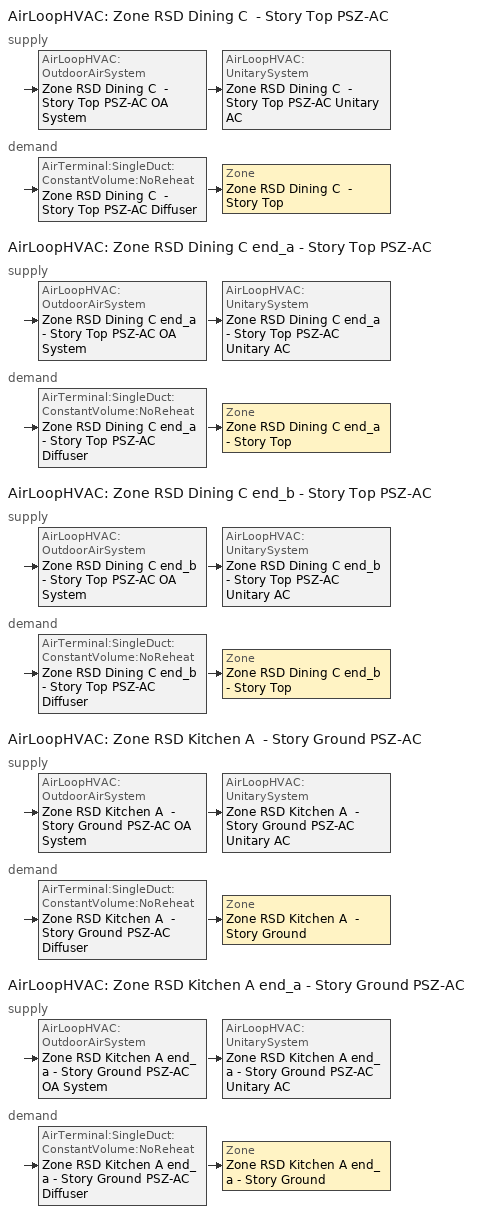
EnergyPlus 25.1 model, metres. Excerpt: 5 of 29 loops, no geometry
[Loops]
AirLoopHVAC 'Zone RSD Dining C  - Story Top PSZ-AC'
 supply: AirLoopHVAC:OutdoorAirSystem 'Zone RSD Dining C  - Story Top PSZ-AC OA System' > AirLoopHVAC:UnitarySystem 'Zone RSD Dining C  - Story Top PSZ-AC Unitary AC'
 demand: AirTerminal:SingleDuct:ConstantVolume:NoReheat 'Zone RSD Dining C  - Story Top PSZ-AC Diffuser' > Zone 'Zone RSD Dining C  - Story Top'
AirLoopHVAC 'Zone RSD Dining C end_a - Story Top PSZ-AC'
 supply: AirLoopHVAC:OutdoorAirSystem 'Zone RSD Dining C end_a - Story Top PSZ-AC OA System' > AirLoopHVAC:UnitarySystem 'Zone RSD Dining C end_a - Story Top PSZ-AC Unitary AC'
 demand: AirTerminal:SingleDuct:ConstantVolume:NoReheat 'Zone RSD Dining C end_a - Story Top PSZ-AC Diffuser' > Zone 'Zone RSD Dining C end_a - Story Top'
AirLoopHVAC 'Zone RSD Dining C end_b - Story Top PSZ-AC'
 supply: AirLoopHVAC:OutdoorAirSystem 'Zone RSD Dining C end_b - Story Top PSZ-AC OA System' > AirLoopHVAC:UnitarySystem 'Zone RSD Dining C end_b - Story Top PSZ-AC Unitary AC'
 demand: AirTerminal:SingleDuct:ConstantVolume:NoReheat 'Zone RSD Dining C end_b - Story Top PSZ-AC Diffuser' > Zone 'Zone RSD Dining C end_b - Story Top'
AirLoopHVAC 'Zone RSD Kitchen A  - Story Ground PSZ-AC'
 supply: AirLoopHVAC:OutdoorAirSystem 'Zone RSD Kitchen A  - Story Ground PSZ-AC OA System' > AirLoopHVAC:UnitarySystem 'Zone RSD Kitchen A  - Story Ground PSZ-AC Unitary AC'
 demand: AirTerminal:SingleDuct:ConstantVolume:NoReheat 'Zone RSD Kitchen A  - Story Ground PSZ-AC Diffuser' > Zone 'Zone RSD Kitchen A  - Story Ground'
AirLoopHVAC 'Zone RSD Kitchen A end_a - Story Ground PSZ-AC'
 supply: AirLoopHVAC:OutdoorAirSystem 'Zone RSD Kitchen A end_a - Story Ground PSZ-AC OA System' > AirLoopHVAC:UnitarySystem 'Zone RSD Kitchen A end_a - Story Ground PSZ-AC Unitary AC'
 demand: AirTerminal:SingleDuct:ConstantVolume:NoReheat 'Zone RSD Kitchen A end_a - Story Ground PSZ-AC Diffuser' > Zone 'Zone RSD Kitchen A end_a - Story Ground'
[ZoneControl:Thermostat] Temperature Difference Between Cutout And Setpoint {deltaC}=0
Name | Zone or ZoneList | Control Type Schedule | Control 1
Zone RSD Dining C  - Story Top Thermostat | Zone RSD Dining C  - Story Top | Zone RSD Dining C  - Story Top Thermostat Schedule | RSD Dining - ComStock DEER Pre-1975 Thermostat 9
Zone RSD Dining C end_a - Story Top Thermostat | Zone RSD Dining C end_a - Story Top | Zone RSD Dining C end_a - Story Top Thermostat Schedule | RSD Dining - ComStock DEER Pre-1975 Thermostat 10
Zone RSD Dining C end_b - Story Top Thermostat | Zone RSD Dining C end_b - Story Top | Zone RSD Dining C end_b - Story Top Thermostat Schedule | RSD Dining - ComStock DEER Pre-1975 Thermostat 11
Zone RSD Kitchen A  - Story Ground Thermostat | Zone RSD Kitchen A  - Story Ground | Zone RSD Kitchen A  - Story Ground Thermostat Schedule | RSD Kitchen - ComStock DEER Pre-1975 Thermostat
Zone RSD Kitchen A end_a - Story Ground Thermostat | Zone RSD Kitchen A end_a - Story Ground | Zone RSD Kitchen A end_a - Story Ground Thermostat Schedule | RSD Kitchen - ComStock DEER Pre-1975 Thermostat 1
[ThermostatSetpoint:DualSetpoint] Heating Setpoint Temperature Schedule=D_RSD_All_HTemp_Yr; Cooling Setpoint Temperature Schedule=D_RSD_All_CTemp_Yr
RSD Dining - ComStock DEER Pre-1975 Thermostat 9; RSD Dining - ComStock DEER Pre-1975 Thermostat 10; RSD Dining - ComStock DEER Pre-1975 Thermostat 11; RSD Kitchen - ComStock DEER Pre-1975 Thermostat; RSD Kitchen - ComStock DEER Pre-1975 Thermostat 1
[AirTerminal:SingleDuct:ConstantVolume:NoReheat] Availability Schedule=Always On Discrete
Name | Maximum Air Flow Rate {m3/s}
Zone RSD Dining C  - Story Top PSZ-AC Diffuser | 1.66634
Zone RSD Dining C end_a - Story Top PSZ-AC Diffuser | 0.286564
Zone RSD Dining C end_b - Story Top PSZ-AC Diffuser | 0.305601
Zone RSD Kitchen A  - Story Ground PSZ-AC Diffuser | 2.46319
Zone RSD Kitchen A end_a - Story Ground PSZ-AC Diffuser | 1.98622
[Zone equipment]
Zone RSD Dining C  - Story Top: Zone RSD Dining C  - Story Top PSZ-AC Diffuser
Zone RSD Dining C end_a - Story Top: Zone RSD Dining C end_a - Story Top PSZ-AC Diffuser
Zone RSD Dining C end_b - Story Top: Zone RSD Dining C end_b - Story Top PSZ-AC Diffuser
Zone RSD Kitchen A  - Story Ground: Zone RSD Kitchen A  - Story Ground Exhaust Fan, Zone RSD Kitchen A  - Story Ground PSZ-AC Diffuser
Zone RSD Kitchen A end_a - Story Ground: Zone RSD Kitchen A end_a - Story Ground Exhaust Fan, Zone RSD Kitchen A end_a - Story Ground PSZ-AC Diffuser
[Sizing:Zone] Zone Cooling Design Supply Air Temperature Input Method=SupplyAirTemperature; Zone Cooling Design Supply Air Temperature {C}=12.7778; Zone Cooling Design Supply Air Temperature Difference {deltaC}=11.11; Zone Heating Design Supply Air Temperature Input Method=SupplyAirTemperature; Zone Heating Design Supply Air Temperature {C}=50; Zone Heating Design Supply Air Temperature Difference {deltaC}=11.11; Zone Cooling Design Supply Air Humidity Ratio {kgWater/kgDryAir}=0.0085; Zone Heating Design Supply Air Humidity Ratio {kgWater/kgDryAir}=0.008; Cooling Design Air Flow Method=DesignDay; Cooling Design Air Flow Rate {m3/s}=0; Cooling Minimum Air Flow per Zone Floor Area {m3/s-m2}=0.000762; Cooling Minimum Air Flow {m3/s}=0; Cooling Minimum Air Flow Fraction=0; Heating Design Air Flow Method=DesignDay; Heating Design Air Flow Rate {m3/s}=0; Heating Maximum Air Flow per Zone Floor Area {m3/s-m2}=0.002032; Heating Maximum Air Flow {m3/s}=0.141576; Heating Maximum Air Flow Fraction=0.3; Account for Dedicated Outdoor Air System=No; Zone Load Sizing Method=Sensible Load Only No Latent Load; Zone Latent Cooling Design Supply Air Humidity Ratio Input Method=HumidityRatioDifference; Zone Cooling Design Supply Air Humidity Ratio Difference {kgWater/kgDryAir}=0.005; Zone Latent Heating Design Supply Air Humidity Ratio Input Method=HumidityRatioDifference; Zone Humidification Design Supply Air Humidity Ratio Difference {kgWater/kgDryAir}=0.005; Type of Space Sum to Use=Coincident
Name | Design Specification Outdoor Air Object
Zone RSD Dining C  - Story Top; Zone RSD Dining C end_a - Story Top; Zone RSD Dining C end_b - Story Top | RSD Dining Ventilation
Zone RSD Kitchen A  - Story Ground; Zone RSD Kitchen A end_a - Story Ground | RSD Kitchen Ventilation
[DesignSpecification:OutdoorAir] Outdoor Air Method=Sum; Outdoor Air Flow per Person {m3/s-person}=0.00707921; Outdoor Air Flow per Zone Floor Area {m3/s-m2}=0.000762; Outdoor Air Flow per Zone {m3/s}=0; Outdoor Air Flow Air Changes per Hour {1/hr}=0
RSD Dining Ventilation; RSD Kitchen Ventilation
[Fan:ZoneExhaust] Availability Schedule=D_RSD_All_Fan_Yr; Fan Total Efficiency=0.563391; Pressure Rise {Pa}=124.544; Flow Fraction Schedule=D_RSD_All_Fan_Yr; System Availability Manager Coupling Mode=Decoupled
Name | Maximum Flow Rate {m3/s}
Zone RSD Kitchen A  - Story Ground Exhaust Fan | 1.1212
Zone RSD Kitchen A end_a - Story Ground Exhaust Fan | 0.26547
[AirLoopHVAC] Design Return Air Flow Fraction of Supply Air Flow=1
Name | Design Supply Air Flow Rate {m3/s}
Zone RSD Dining C  - Story Top PSZ-AC | 1.66634
Zone RSD Dining C end_a - Story Top PSZ-AC | 0.286564
Zone RSD Dining C end_b - Story Top PSZ-AC | 0.305601
Zone RSD Kitchen A  - Story Ground PSZ-AC | 2.46319
Zone RSD Kitchen A end_a - Story Ground PSZ-AC | 1.98622
[Sizing:System] Type of Load to Size On=Sensible; Central Heating Maximum System Air Flow Ratio=1; Preheat Design Temperature {C}=7.22222; Preheat Design Humidity Ratio {kgWater/kgDryAir}=0.008; Precool Design Temperature {C}=12.7778; Precool Design Humidity Ratio {kgWater/kgDryAir}=0.008; Central Cooling Design Supply Air Temperature {C}=12.7778; Central Heating Design Supply Air Temperature {C}=50; Type of Zone Sum to Use=Coincident; 100% Outdoor Air in Cooling=No; 100% Outdoor Air in Heating=No; Central Cooling Design Supply Air Humidity Ratio {kgWater/kgDryAir}=0.0085; Central Heating Design Supply Air Humidity Ratio {kgWater/kgDryAir}=0.008; Cooling Supply Air Flow Rate Method=DesignDay; Cooling Supply Air Flow Rate {m3/s}=0; Cooling Supply Air Flow Rate Per Floor Area {m3/s-m2}=0.00996765; Cooling Fraction of Autosized Cooling Supply Air Flow Rate=1; Cooling Supply Air Flow Rate Per Unit Cooling Capacity {m3/s-W}=3.94755e-05; Heating Supply Air Flow Rate Method=DesignDay; Heating Supply Air Flow Rate {m3/s}=0; Heating Supply Air Flow Rate Per Floor Area {m3/s-m2}=0.00996765; Heating Fraction of Autosized Heating Supply Air Flow Rate=1; Heating Fraction of Autosized Cooling Supply Air Flow Rate=1; Heating Supply Air Flow Rate Per Unit Heating Capacity {m3/s-W}=3.15882e-05; System Outdoor Air Method=ZoneSum; Zone Maximum Outdoor Air Fraction=1; Cooling Design Capacity Method=CoolingDesignCapacity; Cooling Design Capacity Per Floor Area {W/m2}=234.7; Fraction of Autosized Cooling Design Capacity=1; Heating Design Capacity Method=HeatingDesignCapacity; Heating Design Capacity Per Floor Area {W/m2}=157; Fraction of Autosized Heating Design Capacity=1; Central Cooling Capacity Control Method=OnOff; Occupant Diversity=1
Name | Design Outdoor Air Flow Rate {m3/s} | Cooling Design Capacity {W} | Heating Design Capacity {W}
Zone RSD Dining C  - Story Top PSZ-AC | 1.66634 | 28997.4 | 37120.45
Zone RSD Dining C end_a - Story Top PSZ-AC | 0.286564 | 4712.88 | 5207.18
Zone RSD Dining C end_b - Story Top PSZ-AC | 0.305601 | 4862.46 | 5207.18
Zone RSD Kitchen A  - Story Ground PSZ-AC | 2.46319 | 27262.77 | 5376.78
Zone RSD Kitchen A end_a - Story Ground PSZ-AC | 1.98622 | 22680.51 | 1450.08
[Controller:OutdoorAir] Economizer Control Type=NoEconomizer; Economizer Control Action Type=ModulateFlow; Economizer Maximum Limit Dry-Bulb Temperature {C}=28; Economizer Maximum Limit Enthalpy {J/kg}=64000; Lockout Type=LockoutWithCompressor; Minimum Limit Type=FixedMinimum; High Humidity Control=No; High Humidity Outdoor Air Flow Ratio=1; Control High Indoor Humidity Based on Outdoor Humidity Ratio=Yes; Heat Recovery Bypass Control Type=BypassWhenWithinEconomizerLimits; Economizer Operation Staging=InterlockedWithMechanicalCooling
Name | Minimum Outdoor Air Flow Rate {m3/s} | Maximum Outdoor Air Flow Rate {m3/s} | Minimum Outdoor Air Schedule | Mechanical Ventilation Controller
Zone RSD Dining C  - Story Top PSZ-AC OA System Controller | 0 | 1.66634 | Zone RSD Dining C  - Story Top PSZ-AC_night_ventcycle_schedule | Controller Mechanical Ventilation 25
Zone RSD Dining C end_a - Story Top PSZ-AC OA System Controller | 0 | 0.286564 | Zone RSD Dining C end_a - Story Top PSZ-AC_night_ventcycle_schedule | Controller Mechanical Ventilation 26
Zone RSD Dining C end_b - Story Top PSZ-AC OA System Controller | 0 | 0.305601 | Zone RSD Dining C end_b - Story Top PSZ-AC_night_ventcycle_schedule | Controller Mechanical Ventilation 27
Zone RSD Kitchen A  - Story Ground PSZ-AC OA System Controller | 0.0894718 | 2.46319 | Zone RSD Kitchen A  - Story Ground PSZ-AC_night_ventcycle_schedule | Controller Mechanical Ventilation 4
Zone RSD Kitchen A end_a - Story Ground PSZ-AC OA System Controller | 0.0211845 | 1.98622 | Zone RSD Kitchen A end_a - Story Ground PSZ-AC_night_ventcycle_schedule | Controller Mechanical Ventilation 5
[Controller:MechanicalVentilation] System Outdoor Air Method=ZoneSum
Name | Availability Schedule | Demand Controlled Ventilation | Zone or ZoneList Name 1 | Design Specification Outdoor Air Object Name 1
Controller Mechanical Ventilation 25 | Zone RSD Dining C  - Story Top PSZ-AC_night_ventcycle_schedule | Yes | Zone RSD Dining C  - Story Top | RSD Dining Ventilation
Controller Mechanical Ventilation 26 | Zone RSD Dining C end_a - Story Top PSZ-AC_night_ventcycle_schedule | Yes | Zone RSD Dining C end_a - Story Top | RSD Dining Ventilation
Controller Mechanical Ventilation 27 | Zone RSD Dining C end_b - Story Top PSZ-AC_night_ventcycle_schedule | Yes | Zone RSD Dining C end_b - Story Top | RSD Dining Ventilation
Controller Mechanical Ventilation 4 | Zone RSD Kitchen A  - Story Ground PSZ-AC_night_ventcycle_schedule | No | Zone RSD Kitchen A  - Story Ground | RSD Kitchen Ventilation
Controller Mechanical Ventilation 5 | Zone RSD Kitchen A end_a - Story Ground PSZ-AC_night_ventcycle_schedule | No | Zone RSD Kitchen A end_a - Story Ground | RSD Kitchen Ventilation
[SetpointManager:MixedAir] Control Variable=Temperature
Name | Setpoint Node or NodeList
Zone RSD Dining C  - Story Top PSZ-AC Mixed Air Node OS Default SPM | Zone RSD Dining C  - Story Top PSZ-AC Mixed Air Node
Zone RSD Dining C end_a - Story Top PSZ-AC Mixed Air Node OS Default SPM | Zone RSD Dining C end_a - Story Top PSZ-AC Mixed Air Node
Zone RSD Dining C end_b - Story Top PSZ-AC Mixed Air Node OS Default SPM | Zone RSD Dining C end_b - Story Top PSZ-AC Mixed Air Node
Zone RSD Kitchen A  - Story Ground PSZ-AC Mixed Air Node OS Default SPM | Zone RSD Kitchen A  - Story Ground PSZ-AC Mixed Air Node
Zone RSD Kitchen A end_a - Story Ground PSZ-AC Mixed Air Node OS Default SPM | Zone RSD Kitchen A end_a - Story Ground PSZ-AC Mixed Air Node
[AirLoopHVAC:UnitarySystem] Control Type=Load; Dehumidification Control Type=None; Availability Schedule=Outage Availability Schedule; Fan Placement=DrawThrough; Supply Air Fan Operating Mode Schedule=Always On Discrete; DX Heating Coil Sizing Ratio=1; Use DOAS DX Cooling Coil=No; Minimum Supply Air Temperature {C}=2; Latent Load Control=SensibleOnlyLoadControl; Cooling Supply Air Flow Rate Method=SupplyAirFlowRate; Heating Supply Air Flow Rate Method=SupplyAirFlowRate; No Load Supply Air Flow Rate Method=None; No Load Supply Air Flow Rate Control Set To Low Speed=Yes; Maximum Supply Air Temperature {C}=50; Maximum Outdoor Dry-Bulb Temperature for Supplemental Heater Operation {C}=21; Ancillary On-Cycle Electric Power {W}=0; Ancillary Off-Cycle Electric Power {W}=0
Name | Controlling Zone or Thermostat Location | Supply Fan | Heating Coil | Cooling Coil | Supplemental Heating Coil | Cooling Supply Air Flow Rate {m3/s} | Heating Supply Air Flow Rate {m3/s}
Zone RSD Dining C  - Story Top PSZ-AC Unitary AC | Zone RSD Dining C  - Story Top | Zone RSD Dining C  - Story Top PSZ-AC Fan | Zone RSD Dining C  - Story Top PSZ-AC Gas Htg Coil | Zone RSD Dining C  - Story Top PSZ-AC 1spd DX AC Clg Coil 106kBtu/hr 9.7SEER 108kBtu/hr 13.0SEER | Zone RSD Dining C  - Story Top PSZ-AC No Heat | 1.66634 | 1.66634
Zone RSD Dining C end_a - Story Top PSZ-AC Unitary AC | Zone RSD Dining C end_a - Story Top | Zone RSD Dining C end_a - Story Top PSZ-AC Fan | Zone RSD Dining C end_a - Story Top PSZ-AC Gas Htg Coil | Zone RSD Dining C end_a - Story Top PSZ-AC 1spd DX AC Clg Coil 18kBtu/hr 9.7SEER 18kBtu/hr 13.0SEER | Zone RSD Dining C end_a - Story Top PSZ-AC No Heat | 0.286564 | 0.286564
Zone RSD Dining C end_b - Story Top PSZ-AC Unitary AC | Zone RSD Dining C end_b - Story Top | Zone RSD Dining C end_b - Story Top PSZ-AC Fan | Zone RSD Dining C end_b - Story Top PSZ-AC Gas Htg Coil | Zone RSD Dining C end_b - Story Top PSZ-AC 1spd DX AC Clg Coil 19kBtu/hr 9.7SEER 19kBtu/hr 13.0SEER | Zone RSD Dining C end_b - Story Top PSZ-AC No Heat | 0.305601 | 0.305601
Zone RSD Kitchen A  - Story Ground PSZ-AC Unitary AC | Zone RSD Kitchen A  - Story Ground | Zone RSD Kitchen A  - Story Ground PSZ-AC Fan | Zone RSD Kitchen A  - Story Ground PSZ-AC Gas Htg Coil | Zone RSD Kitchen A  - Story Ground PSZ-AC 1spd DX AC Clg Coil 111kBtu/hr 9.7SEER 113kBtu/hr 13.0SEER | Zone RSD Kitchen A  - Story Ground PSZ-AC No Heat | 2.46319 | 2.46319
Zone RSD Kitchen A end_a - Story Ground PSZ-AC Unitary AC | Zone RSD Kitchen A end_a - Story Ground | Zone RSD Kitchen A end_a - Story Ground PSZ-AC Fan | Zone RSD Kitchen A end_a - Story Ground PSZ-AC Gas Htg Coil | Zone RSD Kitchen A end_a - Story Ground PSZ-AC 1spd DX AC Clg Coil 30kBtu/hr 9.7SEER 30kBtu/hr 13.0SEER | Zone RSD Kitchen A end_a - Story Ground PSZ-AC No Heat | 1.98622 | 1.98622
[Fan:OnOff] Availability Schedule=Always On Discrete; Pressure Rise {Pa}=622.722; Motor In Airstream Fraction=1
Name | Fan Total Efficiency | Maximum Flow Rate {m3/s} | Motor Efficiency | Fan Power Ratio Function of Speed Ratio Curve | Fan Efficiency Ratio Function of Speed Ratio Curve
Zone RSD Dining C  - Story Top PSZ-AC Fan | 0.56875 | 1.66634 | 0.875 | Fan On Off Power Curve 24 | Fan On Off Efficiency Curve 24
Zone RSD Dining C end_a - Story Top PSZ-AC Fan | 0.546 | 0.286564 | 0.84 | Fan On Off Power Curve 25 | Fan On Off Efficiency Curve 25
Zone RSD Dining C end_b - Story Top PSZ-AC Fan | 0.546 | 0.305601 | 0.84 | Fan On Off Power Curve 26 | Fan On Off Efficiency Curve 26
Zone RSD Kitchen A  - Story Ground PSZ-AC Fan | 0.56875 | 2.46319 | 0.875 | Fan On Off Power Curve 3 | Fan On Off Efficiency Curve 3
Zone RSD Kitchen A end_a - Story Ground PSZ-AC Fan | 0.546 | 1.98622 | 0.84 | Fan On Off Power Curve 4 | Fan On Off Efficiency Curve 4
[Coil:Heating:Fuel] Availability Schedule=Always On Discrete; Fuel Type=NaturalGas; Burner Efficiency=0.8; On Cycle Parasitic Electric Load {W}=0; Off Cycle Parasitic Fuel Load {W}=0
Name | Nominal Capacity {W}
Zone RSD Dining C  - Story Top PSZ-AC Gas Htg Coil | 75085.4
Zone RSD Dining C end_a - Story Top PSZ-AC Gas Htg Coil | 12445
Zone RSD Dining C end_b - Story Top PSZ-AC Gas Htg Coil | 13134.2
Zone RSD Kitchen A  - Story Ground PSZ-AC Gas Htg Coil | 91312
Zone RSD Kitchen A end_a - Story Ground PSZ-AC Gas Htg Coil | 72367.9
[Coil:Cooling:DX:SingleSpeed] Availability Schedule=Always On Discrete; Gross Rated Cooling COP {W/W}=3.91157; Rated Evaporator Fan Power Per Volume Flow Rate 2017 {W/(m3/s)}=773.3; Rated Evaporator Fan Power Per Volume Flow Rate 2023 {W/(m3/s)}=934.4; Total Cooling Capacity Function of Temperature Curve=SpltAC1Sp_ClCap_fT; Total Cooling Capacity Function of Flow Fraction Curve=DXCOOL-NECB2011-REF-CAPFFLOW; Energy Input Ratio Function of Temperature Curve=SpltAC1Sp_EIR_fT; Energy Input Ratio Function of Flow Fraction Curve=DXCOOL-NECB2011-REF-COOLEIRFFLOW; Part Load Fraction Correlation Curve=DXCOOL-NECB2011-REF-COOLPLFFPLR; Minimum Outdoor Dry-Bulb Temperature for Compressor Operation {C}=-25; Nominal Time for Condensate Removal to Begin {s}=0; Ratio of Initial Moisture Evaporation Rate and Steady State Latent Capacity=0; Maximum Cycling Rate {cycles/hr}=0; Latent Capacity Time Constant {s}=0; Condenser Type=AirCooled; Evaporative Condenser Effectiveness=0.9; Evaporative Condenser Air Flow Rate {m3/s}=Autosize; Evaporative Condenser Pump Rated Power Consumption {W}=Autosize; Crankcase Heater Capacity {W}=0; Maximum Outdoor Dry-Bulb Temperature for Crankcase Heater Operation {C}=10; Basin Heater Capacity {W/K}=0; Basin Heater Setpoint Temperature {C}=2
Name | Gross Rated Total Cooling Capacity {W} | Gross Rated Sensible Heat Ratio | Rated Air Flow Rate {m3/s}
Zone RSD Dining C  - Story Top PSZ-AC 1spd DX AC Clg Coil 106kBtu/hr 9.7SEER 108kBtu/hr 13.0SEER | 36849.1 | 0.739213 | 1.66634
Zone RSD Dining C end_a - Story Top PSZ-AC 1spd DX AC Clg Coil 18kBtu/hr 9.7SEER 18kBtu/hr 13.0SEER | 5915.53 | 0.763822 | 0.286564
Zone RSD Dining C end_b - Story Top PSZ-AC 1spd DX AC Clg Coil 19kBtu/hr 9.7SEER 19kBtu/hr 13.0SEER | 6137.95 | 0.774014 | 0.305601
Zone RSD Kitchen A  - Story Ground PSZ-AC 1spd DX AC Clg Coil 111kBtu/hr 9.7SEER 113kBtu/hr 13.0SEER | 43252.8 | 0.800589 | 2.46319
Zone RSD Kitchen A end_a - Story Ground PSZ-AC 1spd DX AC Clg Coil 30kBtu/hr 9.7SEER 30kBtu/hr 13.0SEER | 39556.4 | 0.777592 | 1.98622
[Coil:Heating:Electric] Availability Schedule=Always Off Discrete; Efficiency=1; Nominal Capacity {W}=0
Zone RSD Dining C  - Story Top PSZ-AC No Heat; Zone RSD Dining C end_a - Story Top PSZ-AC No Heat; Zone RSD Dining C end_b - Story Top PSZ-AC No Heat; Zone RSD Kitchen A  - Story Ground PSZ-AC No Heat; Zone RSD Kitchen A end_a - Story Ground PSZ-AC No Heat
[SetpointManager:SingleZone:Reheat] Control Variable=Temperature; Minimum Supply Air Temperature {C}=12.7778; Maximum Supply Air Temperature {C}=50
Name | Control Zone | Setpoint Node or NodeList
Zone RSD Dining C  - Story Top Setpoint Manager SZ Reheat | Zone RSD Dining C  - Story Top | Zone RSD Dining C  - Story Top PSZ-AC Supply Outlet Node
Zone RSD Dining C end_a - Story Top Setpoint Manager SZ Reheat | Zone RSD Dining C end_a - Story Top | Zone RSD Dining C end_a - Story Top PSZ-AC Supply Outlet Node
Zone RSD Dining C end_b - Story Top Setpoint Manager SZ Reheat | Zone RSD Dining C end_b - Story Top | Zone RSD Dining C end_b - Story Top PSZ-AC Supply Outlet Node
Zone RSD Kitchen A  - Story Ground Setpoint Manager SZ Reheat | Zone RSD Kitchen A  - Story Ground | Zone RSD Kitchen A  - Story Ground PSZ-AC Supply Outlet Node
Zone RSD Kitchen A end_a - Story Ground Setpoint Manager SZ Reheat | Zone RSD Kitchen A end_a - Story Ground | Zone RSD Kitchen A end_a - Story Ground PSZ-AC Supply Outlet Node
[EnergyManagementSystem:Program]
ZoneRSDKitchenBStoryGroundPSZACOptimumStartProg0: IF DaylightSavings==0 && DayOfWeek>1 && Hour==5 && OAT_1<23.9 && OAT_1>1.7; SET ZoneRSDKitchenBStoryGroundPSZACClgSch0 = 29.4; SET ZoneRSDKitchenBStoryGroundPSZACHtgSch0 = 15.6; ELSEIF DaylightSavings==0 && DayOfWeek==1 && Hour==7 && OAT_1<23.9 && OAT_1>1.7; SET ZoneRSDKitchenBStoryGroundPSZACClgSch0 = 29.4; SET ZoneRSDKitchenBStoryGroundPSZACHtgSch0 = 15.6; ELSEIF DaylightSavings==1 && DayOfWeek>1 && Hour==4 && OAT_1<23.9 && OAT_1>1.7; SET ZoneRSDKitchenBStoryGroundPSZACClgSch0 = 29.4; SET ZoneRSDKitchenBStoryGroundPSZACHtgSch0 = 15.6; ELSEIF DaylightSavings==1 && DayOfWeek==1 && Hour==6 && OAT_1<23.9 && OAT_1>1.7; SET ZoneRSDKitchenBStoryGroundPSZACClgSch0 = 29.4; SET ZoneRSDKitchenBStoryGroundPSZACHtgSch0 = 15.6; ELSE; SET ZoneRSDKitchenBStoryGroundPSZACClgSch0 = NULL; SET ZoneRSDKitchenBStoryGroundPSZACHtgSch0 = NULL; ENDIF
ZoneRSDKitchenBStoryGroundPSZACOptimumStartProg0_1: IF DaylightSavings==0 && DayOfWeek>1 && Hour==5 && OAT_3<23.9 && OAT_3>1.7; SET ZoneRSDKitchenBStoryGroundPSZACClgSch0_1 = 29.4; SET ZoneRSDKitchenBStoryGroundPSZACHtgSch0_1 = 15.6; ELSEIF DaylightSavings==0 && DayOfWeek==1 && Hour==7 && OAT_3<23.9 && OAT_3>1.7; SET ZoneRSDKitchenBStoryGroundPSZACClgSch0_1 = 29.4; SET ZoneRSDKitchenBStoryGroundPSZACHtgSch0_1 = 15.6; ELSEIF DaylightSavings==1 && DayOfWeek>1 && Hour==4 && OAT_3<23.9 && OAT_3>1.7; SET ZoneRSDKitchenBStoryGroundPSZACClgSch0_1 = 29.4; SET ZoneRSDKitchenBStoryGroundPSZACHtgSch0_1 = 15.6; ELSEIF DaylightSavings==1 && DayOfWeek==1 && Hour==6 && OAT_3<23.9 && OAT_3>1.7; SET ZoneRSDKitchenBStoryGroundPSZACClgSch0_1 = 29.4; SET ZoneRSDKitchenBStoryGroundPSZACHtgSch0_1 = 15.6; ELSE; SET ZoneRSDKitchenBStoryGroundPSZACClgSch0_1 = NULL; SET ZoneRSDKitchenBStoryGroundPSZACHtgSch0_1 = NULL; ENDIF
[Schedule:Day:Interval]
D_RSD_All_HTemp_Yr Default; autogen D_RSD_All_HTemp_Yr 0_day_sch: Average, 24:00, 20
Schedule Day 17: No, 01:00, 20, 02:00, 20, 03:00, 20, 04:00, 20, 05:00, 20, 06:00, 20, 07:00, 20, 08:00, 20, 09:00, 20, 10:00, 20, 11:00, 20, 12:00, 20, 13:00, 20, 14:00, 20, 15:00, 0, 16:00, 0, 17:00, 0, 18:00, 0, 19:00, 0, 20:00, 0, 21:00, 0, 22:00, 0, 23:00, 0, 24:00, 0
Schedule Day 18: No, 01:00, 0, 02:00, 0, 03:00, 0, 04:00, 0, 05:00, 0, 06:00, 0, 07:00, 0, 08:00, 0, 09:00, 0, 10:00, 0, 11:00, 0, 12:00, 0, 13:00, 0, 14:00, 0, 15:00, 20, 16:00, 20, 17:00, 20, 18:00, 20, 19:00, 20, 20:00, 20, 21:00, 20, 22:00, 20, 23:00, 20, 24:00, 20
Schedule Day 5; Schedule Day 6: No, 24:00, 20
D_RSD_All_CTemp_Yr Default; autogen D_RSD_All_CTemp_Yr 0_day_sch: Average, 24:00, 21.6667
Schedule Day 59: No, 01:00, 21.6667, 02:00, 21.6667, 03:00, 21.6667, 04:00, 21.6667, 05:00, 21.6667, 06:00, 21.6667, 07:00, 21.6667, 08:00, 21.6667, 09:00, 21.6667, 10:00, 21.6667, 11:00, 21.6667, 12:00, 21.6667, 13:00, 21.6667, 14:00, 21.6667, 15:00, 0, 16:00, 0, 17:00, 0, 18:00, 0, 19:00, 0, 20:00, 0, 21:00, 0, 22:00, 0, 23:00, 0, 24:00, 0
Schedule Day 60: No, 01:00, 0, 02:00, 0, 03:00, 0, 04:00, 0, 05:00, 0, 06:00, 0, 07:00, 0, 08:00, 0, 09:00, 0, 10:00, 0, 11:00, 0, 12:00, 0, 13:00, 0, 14:00, 0, 15:00, 21.6667, 16:00, 21.6667, 17:00, 21.6667, 18:00, 21.6667, 19:00, 21.6667, 20:00, 21.6667, 21:00, 21.6667, 22:00, 21.6667, 23:00, 21.6667, 24:00, 21.6667
Schedule Day 2; Schedule Day 3: No, 24:00, 21.6667
D_RSD_All_Fan_Yr Default; autogen D_RSD_All_Fan_Yr 0_day_sch: Average, 09:00, 0, 23:00, 1, 24:00, 0
Schedule Day 41: No, 01:00, 0, 02:00, 0, 03:00, 0, 04:00, 0, 05:00, 0, 06:00, 0, 07:00, 0, 08:00, 0, 09:00, 0, 10:00, 1, 11:00, 1, 12:00, 1, 13:00, 1, 14:00, 1, 15:00, 0, 16:00, 0, 17:00, 0, 18:00, 0, 19:00, 0, 20:00, 0, 21:00, 0, 22:00, 0, 23:00, 0, 24:00, 0
Schedule Day 42: No, 01:00, 0, 02:00, 0, 03:00, 0, 04:00, 0, 05:00, 0, 06:00, 0, 07:00, 0, 08:00, 0, 09:00, 0, 10:00, 0, 11:00, 0, 12:00, 0, 13:00, 0, 14:00, 0, 15:00, 1, 16:00, 1, 17:00, 1, 18:00, 1, 19:00, 1, 20:00, 1, 21:00, 1, 22:00, 1, 23:00, 1, 24:00, 0
D_RSD_All_Fan_Yr Summer Design Day; D_RSD_All_Fan_Yr Winter Design Day: No, 09:00, 0, 23:00, 1, 24:00, 0
[Schedule:Week:Daily]
D_RSD_All_HTemp_Yr Week Rule - Jan1-Aug11; D_RSD_All_HTemp_Yr Week Rule - Aug19-Dec31: D_RSD_All_HTemp_Yr Default, D_RSD_All_HTemp_Yr Default, autogen D_RSD_All_HTemp_Yr 0_day_sch, autogen D_RSD_All_HTemp_Yr 0_day_sch, D_RSD_All_HTemp_Yr Default, D_RSD_All_HTemp_Yr Default, D_RSD_All_HTemp_Yr Default, D_RSD_All_HTemp_Yr Default, Schedule Day 5, Schedule Day 6, D_RSD_All_HTemp_Yr Default, D_RSD_All_HTemp_Yr Default
D_RSD_All_HTemp_Yr Week Rule - Aug12-Aug18: D_RSD_All_HTemp_Yr Default, D_RSD_All_HTemp_Yr Default, autogen D_RSD_All_HTemp_Yr 0_day_sch, Schedule Day 17, Schedule Day 18, D_RSD_All_HTemp_Yr Default, D_RSD_All_HTemp_Yr Default, D_RSD_All_HTemp_Yr Default, Schedule Day 5, Schedule Day 6, D_RSD_All_HTemp_Yr Default, D_RSD_All_HTemp_Yr Default
D_RSD_All_CTemp_Yr Week Rule - Jan1-Aug11; D_RSD_All_CTemp_Yr Week Rule - Aug19-Dec31: D_RSD_All_CTemp_Yr Default, D_RSD_All_CTemp_Yr Default, autogen D_RSD_All_CTemp_Yr 0_day_sch, autogen D_RSD_All_CTemp_Yr 0_day_sch, D_RSD_All_CTemp_Yr Default, D_RSD_All_CTemp_Yr Default, D_RSD_All_CTemp_Yr Default, D_RSD_All_CTemp_Yr Default, Schedule Day 2, Schedule Day 3, D_RSD_All_CTemp_Yr Default, D_RSD_All_CTemp_Yr Default
D_RSD_All_CTemp_Yr Week Rule - Aug12-Aug18: D_RSD_All_CTemp_Yr Default, D_RSD_All_CTemp_Yr Default, autogen D_RSD_All_CTemp_Yr 0_day_sch, Schedule Day 59, Schedule Day 60, D_RSD_All_CTemp_Yr Default, D_RSD_All_CTemp_Yr Default, D_RSD_All_CTemp_Yr Default, Schedule Day 2, Schedule Day 3, D_RSD_All_CTemp_Yr Default, D_RSD_All_CTemp_Yr Default
D_RSD_All_Fan_Yr Week Rule - Jan1-Aug11; D_RSD_All_Fan_Yr Week Rule - Aug19-Dec31: D_RSD_All_Fan_Yr Default, D_RSD_All_Fan_Yr Default, autogen D_RSD_All_Fan_Yr 0_day_sch, autogen D_RSD_All_Fan_Yr 0_day_sch, D_RSD_All_Fan_Yr Default, D_RSD_All_Fan_Yr Default, D_RSD_All_Fan_Yr Default, D_RSD_All_Fan_Yr Default, D_RSD_All_Fan_Yr Summer Design Day, D_RSD_All_Fan_Yr Winter Design Day, D_RSD_All_Fan_Yr Default, D_RSD_All_Fan_Yr Default
D_RSD_All_Fan_Yr Week Rule - Aug12-Aug18: D_RSD_All_Fan_Yr Default, D_RSD_All_Fan_Yr Default, autogen D_RSD_All_Fan_Yr 0_day_sch, Schedule Day 41, Schedule Day 42, D_RSD_All_Fan_Yr Default, D_RSD_All_Fan_Yr Default, D_RSD_All_Fan_Yr Default, D_RSD_All_Fan_Yr Summer Design Day, D_RSD_All_Fan_Yr Winter Design Day, D_RSD_All_Fan_Yr Default, D_RSD_All_Fan_Yr Default
[Schedule:Year]
D_RSD_All_HTemp_Yr: D_RSD_All_HTemp_Yr Week Rule - Jan1-Aug11, 1, 1, 8, 11, D_RSD_All_HTemp_Yr Week Rule - Aug12-Aug18, 8, 12, 8, 18, D_RSD_All_HTemp_Yr Week Rule - Aug19-Dec31, 8, 19, 12, 31
D_RSD_All_CTemp_Yr: D_RSD_All_CTemp_Yr Week Rule - Jan1-Aug11, 1, 1, 8, 11, D_RSD_All_CTemp_Yr Week Rule - Aug12-Aug18, 8, 12, 8, 18, D_RSD_All_CTemp_Yr Week Rule - Aug19-Dec31, 8, 19, 12, 31
D_RSD_All_Fan_Yr: D_RSD_All_Fan_Yr Week Rule - Jan1-Aug11, 1, 1, 8, 11, D_RSD_All_Fan_Yr Week Rule - Aug12-Aug18, 8, 12, 8, 18, D_RSD_All_Fan_Yr Week Rule - Aug19-Dec31, 8, 19, 12, 31
[Schedule:Compact]
Zone RSD Dining C  - Story Top Thermostat Schedule; Zone RSD Dining C end_a - Story Top Thermostat Schedule; Zone RSD Dining C end_b - Story Top Thermostat Schedule; Zone RSD Kitchen A  - Story Ground Thermostat Schedule; Zone RSD Kitchen A end_a - Story Ground Thermostat Schedule: Through: 12/31, For: AllDays, Until: 24:00, 4
Outage Availability Schedule: Through: 01/01, For: AllDays, Until: 24:00, 1, Through: 01/02, For: AllDays, Until: 24:00, 1, Through: 01/03, For: AllDays, Until: 24:00, 1, Through: 01/04, For: AllDays, Until: 24:00, 1, Through: 01/05, For: AllDays, Until: 24:00, 1, Through: 01/06, For: AllDays, Until: 24:00, 1, Through: 01/07, For: AllDays, Until: 24:00, 1, Through: 01/08, For: AllDays, Until: 24:00, 1, Through: 01/09, For: AllDays, Until: 24:00, 1, Through: 01/10, For: AllDays, Until: 24:00, 1, Through: 01/11, For: AllDays, Until: 24:00, 1, Through: 01/12, For: AllDays, Until: 24:00, 1, Through: 01/13, For: AllDays, Until: 24:00, 1, Through: 01/14, For: AllDays, Until: 24:00, 1, Through: 01/15, For: AllDays, Until: 24:00, 1, Through: 01/16, For: AllDays, Until: 24:00, 1, Through: 01/17, For: AllDays, Until: 24:00, 1, Through: 01/18, For: AllDays, Until: 24:00, 1, Through: 01/19, For: AllDays, Until: 24:00, 1, Through: 01/20, For: AllDays, Until: 24:00, 1, Through: 01/21, For: AllDays, Until: 24:00, 1, Through: 01/22, For: AllDays, Until: 24:00, 1, Through: 01/23, For: AllDays, Until: 24:00, 1, Through: 01/24, For: AllDays, Until: 24:00, 1, Through: 01/25, For: AllDays, Until: 24:00, 1, Through: 01/26, For: AllDays, Until: 24:00, 1, Through: 01/27, For: AllDays, Until: 24:00, 1, Through: 01/28, For: AllDays, Until: 24:00, 1, Through: 01/29, For: AllDays, Until: 24:00, 1, Through: 01/30, For: AllDays, Until: 24:00, 1, Through: 01/31, For: AllDays, Until: 24:00, 1, Through: 02/01, For: AllDays, Until: 24:00, 1, Through: 02/02, For: AllDays, Until: 24:00, 1, Through: 02/03, For: AllDays, Until: 24:00, 1, Through: 02/04, For: AllDays, Until: 24:00, 1, Through: 02/05, For: AllDays, Until: 24:00, 1, Through: 02/06, For: AllDays, Until: 24:00, 1, Through: 02/07, For: AllDays, Until: 24:00, 1, Through: 02/08, For: AllDays, Until: 24:00, 1, Through: 02/09, For: AllDays, Until: 24:00, 1, Through: 02/10, For: AllDays, Until: 24:00, 1, Through: 02/11, For: AllDays, Until: 24:00, 1, Through: 02/12, For: AllDays, Until: 24:00, 1, Through: 02/13, For: AllDays, Until: 24:00, 1, Through: 02/14, For: AllDays, Until: 24:00, 1, Through: 02/15, For: AllDays, Until: 24:00, 1, Through: 02/16, For: AllDays, Until: 24:00, 1, Through: 02/17, For: AllDays, Until: 24:00, 1, Through: 02/18, For: AllDays, Until: 24:00, 1, Through: 02/19, For: AllDays, Until: 24:00, 1, Through: 02/20, For: AllDays, Until: 24:00, 1, Through: 02/21, For: AllDays, Until: 24:00, 1, Through: 02/22, For: AllDays, Until: 24:00, 1, Through: 02/23, For: AllDays, Until: 24:00, 1, Through: 02/24, For: AllDays, Until: 24:00, 1, Through: 02/25, For: AllDays, Until: 24:00, 1, Through: 02/26, For: AllDays, Until: 24:00, 1, Through: 02/27, For: AllDays, Until: 24:00, 1, Through: 02/28, For: AllDays, Until: 24:00, 1, Through: 03/01, For: AllDays, Until: 24:00, 1, Through: 03/02, For: AllDays, Until: 24:00, 1, Through: 03/03, For: AllDays, Until: 24:00, 1, Through: 03/04, For: AllDays, Until: 24:00, 1, Through: 03/05, For: AllDays, Until: 24:00, 1, Through: 03/06, For: AllDays, Until: 24:00, 1, Through: 03/07, For: AllDays, Until: 24:00, 1, Through: 03/08, For: AllDays, Until: 24:00, 1, Through: 03/09, For: AllDays, Until: 24:00, 1, Through: 03/10, For: AllDays, Until: 24:00, 1, Through: 03/11, For: AllDays, Until: 24:00, 1, Through: 03/12, For: AllDays, Until: 24:00, 1, Through: 03/13, For: AllDays, Until: 24:00, 1, Through: 03/14, For: AllDays, Until: 24:00, 1, Through: 03/15, For: AllDays, Until: 24:00, 1, Through: 03/16, For: AllDays, Until: 24:00, 1, Through: 03/17, For: AllDays, Until: 24:00, 1, Through: 03/18, For: AllDays, Until: 24:00, 1, Through: 03/19, For: AllDays, Until: 24:00, 1, Through: 03/20, For: AllDays, Until: 24:00, 1, Through: 03/21, For: AllDays, Until: 24:00, 1, Through: 03/22, For: AllDays, Until: 24:00, 1, Through: 03/23, For: AllDays, Until: 24:00, 1, Through: 03/24, For: AllDays, Until: 24:00, 1, Through: 03/25, For: AllDays, Until: 24:00, 1, Through: 03/26, For: AllDays, Until: 24:00, 1, Through: 03/27, For: AllDays, Until: 24:00, 1, Through: 03/28, For: AllDays, Until: 24:00, 1, Through: 03/29, For: AllDays, Until: 24:00, 1, Through: 03/30, For: AllDays, Until: 24:00, 1, Through: 03/31, For: AllDays, Until: 24:00, 1, Through: 04/01, For: AllDays, Until: 24:00, 1, Through: 04/02, For: AllDays, Until: 24:00, 1, Through: 04/03, For: AllDays, Until: 24:00, 1, Through: 04/04, For: AllDays, Until: 24:00, 1, Through: 04/05, For: AllDays, Until: 24:00, 1, Through: 04/06, For: AllDays, Until: 24:00, 1, Through: 04/07, For: AllDays, Until: 24:00, 1, Through: 04/08, For: AllDays, Until: 24:00, 1, Through: 04/09, For: AllDays, Until: 24:00, 1, Through: 04/10, For: AllDays, Until: 24:00, 1, Through: 04/11, For: AllDays, Until: 24:00, 1, Through: 04/12, For: AllDays, Until: 24:00, 1, Through: 04/13, For: AllDays, Until: 24:00, 1, Through: 04/14, For: AllDays, Until: 24:00, 1, Through: 04/15, For: AllDays, Until: 24:00, 1, Through: 04/16, For: AllDays, Until: 24:00, 1, Through: 04/17, For: AllDays, Until: 24:00, 1, Through: 04/18, For: AllDays, Until: 24:00, 1, Through: 04/19, For: AllDays, Until: 24:00, 1, Through: 04/20, For: AllDays, Until: 24:00, 1, Through: 04/21, For: AllDays, Until: 24:00, 1, Through: 04/22, For: AllDays, Until: 24:00, 1, Through: 04/23, For: AllDays, Until: 24:00, 1, Through: 04/24, For: AllDays, Until: 24:00, 1, Through: 04/25, For: AllDays, Until: 24:00, 1, Through: 04/26, For: AllDays, Until: 24:00, 1, Through: 04/27, For: AllDays, Until: 24:00, 1, Through: 04/28, For: AllDays, Until: 24:00, 1, Through: 04/29, For: AllDays, Until: 24:00, 1, Through: 04/30, For: AllDays, Until: 24:00, 1, Through: 05/01, For: AllDays, Until: 24:00, 1, Through: 05/02, For: AllDays, Until: 24:00, 1, Through: 05/03, For: AllDays, Until: 24:00, 1, Through: 05/04, For: AllDays, Until: 24:00, 1, Through: 05/05, For: AllDays, Until: 24:00, 1, Through: 05/06, For: AllDays, Until: 24:00, 1, Through: 05/07, For: AllDays, Until: 24:00, 1, Through: 05/08, For: AllDays, Until: 24:00, 1, Through: 05/09, For: AllDays, Until: 24:00, 1, Through: 05/10, For: AllDays, Until: 24:00, 1, Through: 05/11, For: AllDays, Until: 24:00, 1, Through: 05/12, For: AllDays, Until: 24:00, 1, Through: 05/13, For: AllDays, Until: 24:00, 1, Through: 05/14, For: AllDays, Until: 24:00, 1, Through: 05/15, For: AllDays, Until: 24:00, 1, Through: 05/16, For: AllDays, Until: 24:00, 1, Through: 05/17, For: AllDays, Until: 24:00, 1, Through: 05/18, For: AllDays, Until: 24:00, 1, Through: 05/19, For: AllDays, Until: 24:00, 1, Through: 05/20, For: AllDays, Until: 24:00, 1, Through: 05/21, For: AllDays, Until: 24:00, 1, Through: 05/22, For: AllDays, Until: 24:00, 1, Through: 05/23, For: AllDays, Until: 24:00, 1, Through: 05/24, For: AllDays, Until: 24:00, 1, Through: 05/25, For: AllDays, Until: 24:00, 1, Through: 05/26, For: AllDays, Until: 24:00, 1, Through: 05/27, For: AllDays, Until: 24:00, 1, Through: 05/28, For: AllDays, Until: 24:00, 1, Through: 05/29, For: AllDays, Until: 24:00, 1, Through: 05/30, For: AllDays, Until: 24:00, 1, Through: 05/31, For: AllDays, Until: 24:00, 1, Through: 06/01, For: AllDays, Until: 24:00, 1, Through: 06/02, For: AllDays, Until: 24:00, 1, Through: 06/03, For: AllDays, Until: 24:00, 1, Through: 06/04, For: AllDays, Until: 24:00, 1, Through: 06/05, For: AllDays, Until: 24:00, 1, Through: 06/06, For: AllDays, Until: 24:00, 1, Through: 06/07, For: AllDays, Until: 24:00, 1, Through: 06/08, For: AllDays, Until: 24:00, 1, Through: 06/09, For: AllDays, Until: 24:00, 1, Through: 06/10, For: AllDays, Until: 24:00, 1, Through: 06/11, For: AllDays, Until: 24:00, 1, Through: 06/12, For: AllDays, Until: 24:00, 1, Through: 06/13, For: AllDays, Until: 24:00, 1, Through: 06/14, For: AllDays, Until: 24:00, 1, Through: 06/15, For: AllDays, Until: 24:00, 1, Through: 06/16, For: AllDays, Until: 24:00, 1, Through: 06/17, For: AllDays, Until: 24:00, 1, Through: 06/18, For: AllDays, Until: 24:00, 1, Through: 06/19, For: AllDays, Until: 24:00, 1, Through: 06/20, For: AllDays, Until: 24:00, 1, Through: 06/21, For: AllDays, Until: 24:00, 1, Through: 06/22, For: AllDays, Until: 24:00, 1, Through: 06/23, For: AllDays, Until: 24:00, 1, Through: 06/24, For: AllDays, Until: 24:00, 1, Through: 06/25, For: AllDays, Until: 24:00, 1, Through: 06/26, For: AllDays, Until: 24:00, 1, Through: 06/27, For: AllDays, Until: 24:00, 1, Through: 06/28, For: AllDays, Until: 24:00, 1, Through: 06/29, For: AllDays, Until: 24:00, 1, Through: 06/30, For: AllDays, Until: 24:00, 1, Through: 07/01, For: AllDays, Until: 24:00, 1, Through: 07/02, For: AllDays, Until: 24:00, 1, Through: 07/03, For: AllDays, Until: 24:00, 1, Through: 07/04, For: AllDays, Until: 24:00, 1, Through: 07/05, For: AllDays, Until: 24:00, 1, Through: 07/06, For: AllDays, Until: 24:00, 1, Through: 07/07, For: AllDays, Until: 24:00, 1, Through: 07/08, For: AllDays, Until: 24:00, 1, Through: 07/09, For: AllDays, Until: 24:00, 1, Through: 07/10, For: AllDays, Until: 24:00, 1, Through: 07/11, For: AllDays, Until: 24:00, 1, Through: 07/12, For: AllDays, Until: 24:00, 1, Through: 07/13, For: AllDays, Until: 24:00, 1, Through: 07/14, For: AllDays, Until: 24:00, 1, Through: 07/15, For: AllDays, Until: 24:00, 1, Through: 07/16, For: AllDays, Until: 24:00, 1, Through: 07/17, For: AllDays, Until: 24:00, 1, Through: 07/18, For: AllDays, Until: 24:00, 1, Through: 07/19, For: AllDays, Until: 24:00, 1, Through: 07/20, For: AllDays, Until: 24:00, 1, Through: 07/21, For: AllDays, Until: 24:00, 1, Through: 07/22, For: AllDays, Until: 24:00, 1, Through: 07/23, For: AllDays, Until: 24:00, 1, Through: 07/24, For: AllDays, Until: 24:00, 1, Through: 07/25, For: AllDays, Until: 24:00, 1, Through: 07/26, For: AllDays, Until: 24:00, 1, Through: 07/27, For: AllDays, Until: 24:00, 1, Through: 07/28, For: AllDays, Until: 24:00, 1, Through: 07/29, For: AllDays, Until: 24:00, 1, Through: 07/30, For: AllDays, Until: 24:00, 1, Through: 07/31, For: AllDays, Until: 24:00, 1, Through: 08/01, For: AllDays, Until: 24:00, 1, Through: 08/02, For: AllDays, Until: 24:00, 1, Through: 08/03, For: AllDays, Until: 24:00, 1, Through: 08/04, For: AllDays, Until: 24:00, 1, Through: 08/05, For: AllDays, Until: 24:00, 1, Through: 08/06, For: AllDays, Until: 24:00, 1, Through: 08/07, For: AllDays, Until: 24:00, 1, Through: 08/08, For: AllDays, Until: 24:00, 1, Through: 08/09, For: AllDays, Until: 24:00, 1, Through: 08/10, For: AllDays, Until: 24:00, 1, Through: 08/11, For: AllDays, Until: 24:00, 1, Through: 08/12, For: AllDays, Until: 24:00, 1, Through: 08/13, For: AllDays, Until: 24:00, 1, Through: 08/14, For: AllDays, Until: 24:00, 1, Through: 08/15, For: AllDays, Until: 13:00, 1, Until: 24:00, 0, Through: 08/16, For: AllDays, Until: 13:00, 0, Until: 24:00, 1, Through: 08/17, For: AllDays, Until: 24:00, 1, Through: 08/18, For: AllDays, Until: 24:00, 1, Through: 08/19, For: AllDays, Until: 24:00, 1, Through: 08/20, For: AllDays, Until: 24:00, 1, Through: 08/21, For: AllDays, Until: 24:00, 1, Through: 08/22, For: AllDays, Until: 24:00, 1, Through: 08/23, For: AllDays, Until: 24:00, 1, Through: 08/24, For: AllDays, Until: 24:00, 1, Through: 08/25, For: AllDays, Until: 24:00, 1, Through: 08/26, For: AllDays, Until: 24:00, 1, Through: 08/27, For: AllDays, Until: 24:00, 1, Through: 08/28, For: AllDays, Until: 24:00, 1, Through: 08/29, For: AllDays, Until: 24:00, 1, Through: 08/30, For: AllDays, Until: 24:00, 1, Through: 08/31, For: AllDays, Until: 24:00, 1, Through: 09/01, For: AllDays, Until: 24:00, 1, Through: 09/02, For: AllDays, Until: 24:00, 1, Through: 09/03, For: AllDays, Until: 24:00, 1, Through: 09/04, For: AllDays, Until: 24:00, 1, Through: 09/05, For: AllDays, Until: 24:00, 1, Through: 09/06, For: AllDays, Until: 24:00, 1, Through: 09/07, For: AllDays, Until: 24:00, 1, Through: 09/08, For: AllDays, Until: 24:00, 1, Through: 09/09, For: AllDays, Until: 24:00, 1, Through: 09/10, For: AllDays, Until: 24:00, 1, Through: 09/11, For: AllDays, Until: 24:00, 1, Through: 09/12, For: AllDays, Until: 24:00, 1, Through: 09/13, For: AllDays, Until: 24:00, 1, Through: 09/14, For: AllDays, Until: 24:00, 1, Through: 09/15, For: AllDays, Until: 24:00, 1, Through: 09/16, For: AllDays, Until: 24:00, 1, Through: 09/17, For: AllDays, Until: 24:00, 1, Through: 09/18, For: AllDays, Until: 24:00, 1, Through: 09/19, For: AllDays, Until: 24:00, 1, Through: 09/20, For: AllDays, Until: 24:00, 1, Through: 09/21, For: AllDays, Until: 24:00, 1, Through: 09/22, For: AllDays, Until: 24:00, 1, Through: 09/23, For: AllDays, Until: 24:00, 1, Through: 09/24, For: AllDays, Until: 24:00, 1, Through: 09/25, For: AllDays, Until: 24:00, 1, Through: 09/26, For: AllDays, Until: 24:00, 1, Through: 09/27, For: AllDays, Until: 24:00, 1, Through: 09/28, For: AllDays, Until: 24:00, 1, Through: 09/29, For: AllDays, Until: 24:00, 1, Through: 09/30, For: AllDays, Until: 24:00, 1, Through: 10/01, For: AllDays, Until: 24:00, 1, Through: 10/02, For: AllDays, Until: 24:00, 1, Through: 10/03, For: AllDays, Until: 24:00, 1, Through: 10/04, For: AllDays, Until: 24:00, 1, Through: 10/05, For: AllDays, Until: 24:00, 1, Through: 10/06, For: AllDays, Until: 24:00, 1, Through: 10/07, For: AllDays, Until: 24:00, 1, Through: 10/08, For: AllDays, Until: 24:00, 1, Through: 10/09, For: AllDays, Until: 24:00, 1, Through: 10/10, For: AllDays, Until: 24:00, 1, Through: 10/11, For: AllDays, Until: 24:00, 1, Through: 10/12, For: AllDays, Until: 24:00, 1, Through: 10/13, For: AllDays, Until: 24:00, 1, Through: 10/14, For: AllDays, Until: 24:00, 1, Through: 10/15, For: AllDays, Until: 24:00, 1, Through: 10/16, For: AllDays, Until: 24:00, 1, Through: 10/17, For: AllDays, Until: 24:00, 1, Through: 10/18, For: AllDays, Until: 24:00, 1, Through: 10/19, For: AllDays, Until: 24:00, 1, Through: 10/20, For: AllDays, Until: 24:00, 1, Through: 10/21, For: AllDays, Until: 24:00, 1, Through: 10/22, For: AllDays, Until: 24:00, 1, Through: 10/23, For: AllDays, Until: 24:00, 1, Through: 10/24, For: AllDays, Until: 24:00, 1, Through: 10/25, For: AllDays, Until: 24:00, 1, Through: 10/26, For: AllDays, Until: 24:00, 1, Through: 10/27, For: AllDays, Until: 24:00, 1, Through: 10/28, For: AllDays, Until: 24:00, 1, Through: 10/29, For: AllDays, Until: 24:00, 1, Through: 10/30, For: AllDays, Until: 24:00, 1, Through: 10/31, For: AllDays, Until: 24:00, 1, Through: 11/01, For: AllDays, Until: 24:00, 1, Through: 11/02, For: AllDays, Until: 24:00, 1, Through: 11/03, For: AllDays, Until: 24:00, 1, Through: 11/04, For: AllDays, Until: 24:00, 1, Through: 11/05, For: AllDays, Until: 24:00, 1, Through: 11/06, For: AllDays, Until: 24:00, 1, Through: 11/07, For: AllDays, Until: 24:00, 1, Through: 11/08, For: AllDays, Until: 24:00, 1, Through: 11/09, For: AllDays, Until: 24:00, 1, Through: 11/10, For: AllDays, Until: 24:00, 1, Through: 11/11, For: AllDays, Until: 24:00, 1, Through: 11/12, For: AllDays, Until: 24:00, 1, Through: 11/13, For: AllDays, Until: 24:00, 1, Through: 11/14, For: AllDays, Until: 24:00, 1, Through: 11/15, For: AllDays, Until: 24:00, 1, Through: 11/16, For: AllDays, Until: 24:00, 1, Through: 11/17, For: AllDays, Until: 24:00, 1, Through: 11/18, For: AllDays, Until: 24:00, 1, Through: 11/19, For: AllDays, Until: 24:00, 1, Through: 11/20, For: AllDays, Until: 24:00, 1, Through: 11/21, For: AllDays, Until: 24:00, 1, Through: 11/22, For: AllDays, Until: 24:00, 1, Through: 11/23, For: AllDays, Until: 24:00, 1, Through: 11/24, For: AllDays, Until: 24:00, 1, Through: 11/25, For: AllDays, Until: 24:00, 1, Through: 11/26, For: AllDays, Until: 24:00, 1, Through: 11/27, For: AllDays, Until: 24:00, 1, Through: 11/28, For: AllDays, Until: 24:00, 1, Through: 11/29, For: AllDays, Until: 24:00, 1, Through: 11/30, For: AllDays, Until: 24:00, 1, Through: 12/01, For: AllDays, Until: 24:00, 1, Through: 12/02, For: AllDays, Until: 24:00, 1, Through: 12/03, For: AllDays, Until: 24:00, 1, Through: 12/04, For: AllDays, Until: 24:00, 1, Through: 12/05, For: AllDays, Until: 24:00, 1, Through: 12/06, For: AllDays, Until: 24:00, 1, Through: 12/07, For: AllDays, Until: 24:00, 1, Through: 12/08, For: AllDays, Until: 24:00, 1, Through: 12/09, For: AllDays, Until: 24:00, 1, Through: 12/10, For: AllDays, Until: 24:00, 1, Through: 12/11, For: AllDays, Until: 24:00, 1, Through: 12/12, For: AllDays, Until: 24:00, 1, Through: 12/13, For: AllDays, Until: 24:00, 1, Through: 12/14, For: AllDays, Until: 24:00, 1, Through: 12/15, For: AllDays, Until: 24:00, 1, Through: 12/16, For: AllDays, Until: 24:00, 1, Through: 12/17, For: AllDays, Until: 24:00, 1, Through: 12/18, For: AllDays, Until: 24:00, 1, Through: 12/19, For: AllDays, Until: 24:00, 1, Through: 12/20, For: AllDays, Until: 24:00, 1, Through: 12/21, For: AllDays, Until: 24:00, 1, Through: 12/22, For: AllDays, Until: 24:00, 1, Through: 12/23, For: AllDays, Until: 24:00, 1, Through: 12/24, For: AllDays, Until: 24:00, 1, Through: 12/25, For: AllDays, Until: 24:00, 1, Through: 12/26, For: AllDays, Until: 24:00, 1, Through: 12/27, For: AllDays, Until: 24:00, 1, Through: 12/28, For: AllDays, Until: 24:00, 1, Through: 12/29, For: AllDays, Until: 24:00, 1, Through: 12/30, For: AllDays, Until: 24:00, 1, Through: 12/31, For: AllDays, Until: 24:00, 1
[Schedule:Constant]
Name | Hourly Value
Always On Discrete; Zone RSD Dining C  - Story Top PSZ-AC_night_ventcycle_schedule; Zone RSD Dining C end_a - Story Top PSZ-AC_night_ventcycle_schedule; Zone RSD Dining C end_b - Story Top PSZ-AC_night_ventcycle_schedule; Zone RSD Kitchen A  - Story Ground PSZ-AC_night_ventcycle_schedule; Zone RSD Kitchen A end_a - Story Ground PSZ-AC_night_ventcycle_schedule | 1
Always Off Discrete | 0
[Curve:Exponent] Coefficient1 Constant=1; Coefficient2 Constant=0; Coefficient3 Constant=0; Minimum Value of x {BasedOnField A2}=0; Maximum Value of x {BasedOnField A2}=1
Fan On Off Power Curve 24; Fan On Off Power Curve 25; Fan On Off Power Curve 26; Fan On Off Power Curve 3; Fan On Off Power Curve 4
[Curve:Cubic] Maximum Value of x {BasedOnField A2}=1
Name | Coefficient1 Constant | Coefficient2 x | Coefficient3 x**2 | Coefficient4 x**3 | Minimum Value of x {BasedOnField A2}
DXCOOL-NECB2011-REF-COOLPLFFPLR | 0.0277 | 4.9151 | -8.184 | 4.2702 | 0.7
Fan On Off Efficiency Curve 24; Fan On Off Efficiency Curve 25; Fan On Off Efficiency Curve 26; Fan On Off Efficiency Curve 3; Fan On Off Efficiency Curve 4 | 1 | 0 | 0 | 0 | 0
[Curve:Biquadratic] Minimum Value of x {BasedOnField A2}=7.22222; Maximum Value of x {BasedOnField A2}=29.44444; Minimum Value of y {BasedOnField A3}=-23.333; Maximum Value of y {BasedOnField A3}=46.11111
Name | Coefficient1 Constant | Coefficient2 x | Coefficient3 x**2 | Coefficient4 y | Coefficient5 y**2 | Coefficient6 x*y
SpltAC1Sp_ClCap_fT | 0.67916 | 0.016938 | 0.00069336 | 0.0045576 | -8.42e-05 | -0.00047628
SpltAC1Sp_EIR_fT | 0.739046 | -0.00778968 | 0.000128304 | -0.00027 | 0.0006642 | -0.000648
[Curve:Quadratic] Coefficient1 Constant=1; Coefficient2 x=0; Coefficient3 x**2=0; Minimum Value of x {BasedOnField A2}=0; Maximum Value of x {BasedOnField A2}=1
DXCOOL-NECB2011-REF-CAPFFLOW; DXCOOL-NECB2011-REF-COOLEIRFFLOW
